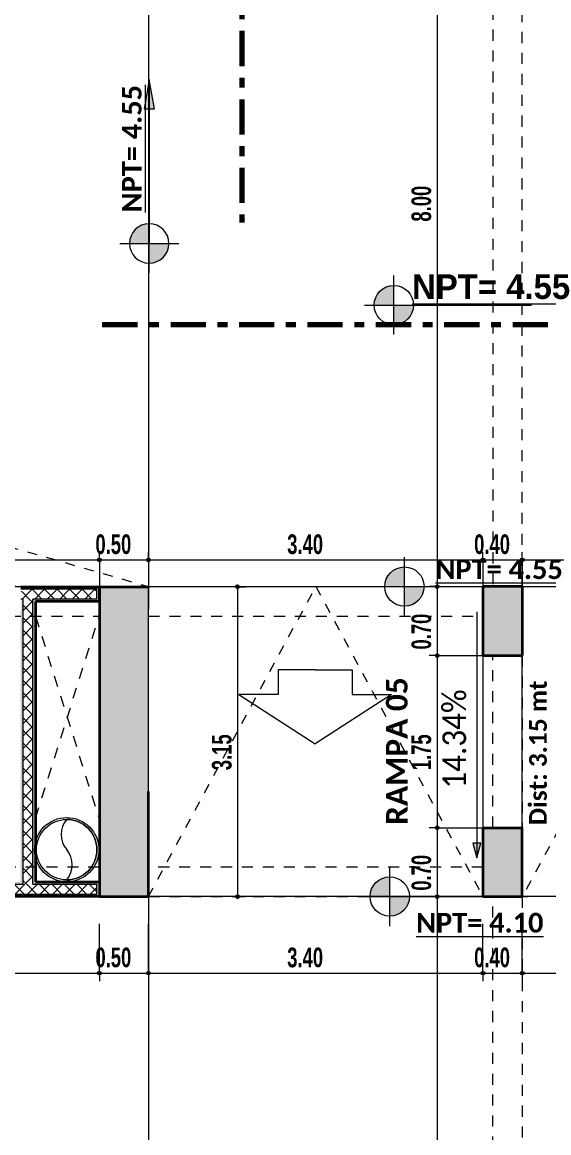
# Model space of a CAD drawing. Header units: metres. Extents: x -144 to 1000, y -717 to 29.
# Drawn here: x 328.71 to 334.07, y -562.83 to -551.54 of the extents above; entities that cross this region are included whole.
import ezdxf

# ---------------------------------------------------------------- set-up
doc = ezdxf.new("R2010")
doc.units = ezdxf.units.M
for name, pattern in [('Basculante', [0.11625, 0.075, -0.04125]), ('basculante modificado', [0.18, 0.1125, -0.0675]), ('Dash Dot 3_16_', [0.595313, 0.357187, -0.119063, 0, -0.119063])]:
    doc.linetypes.add(name, pattern=pattern)
doc.layers.get('0').update_dxf_attribs({"color": 1})
for name, color, linetype, lineweight in [('A-ANNO-DIMS', 1, 'Continuous', 9), ('A-DETL', 1, 'Continuous', 9), ('A-DETL-GENF', 1, 'Continuous', 9), ('A-DETL-THIN', 1, 'Continuous', 9), ('A-FLOR', 2, 'Continuous', 9), ('A-WALL', 4, 'Continuous', 9), ('G-ANNO-DIMS', 1, 'Continuous', 9), ('G-ANNO-SYMB', 1, 'Continuous', 9), ('G-ANNO-TEXT', 2, 'Continuous', 9), ('S-COLS', 7, 'Continuous', 9)]:
    doc.layers.add(name, color=color, linetype=linetype, lineweight=lineweight)
doc.layers.add('A-WALL-PATT', color=7, linetype='Continuous', lineweight=35, true_color=0x9c9c9c)
doc.styles.add('Britannic Bold_B', font='', dxfattribs={"width": 0.7})
doc.styles.add('Britannic Bold_B_3', font='', dxfattribs={"width": 0.7})
doc.styles.add('Calibri', font='calibri.ttf', dxfattribs={"width": 0.9, "height": 0.24})
doc.styles.add('Calibri_B', font='calibrib.ttf', dxfattribs={"height": 0.165})
doc.styles.add('Calibri_B_1', font='calibrib.ttf', dxfattribs={"height": 0.135})
doc.styles.add('Calibri_B_2', font='calibrib.ttf', dxfattribs={"height": 0.135})
doc.styles.get('Britannic Bold_B').set_extended_font_data('Britannic Bold', bold=True)
doc.styles.get('Britannic Bold_B_3').set_extended_font_data('Britannic Bold', bold=True)

# ---------------------------------------------------------------- blocks, each defined once
blk = doc.blocks.new('R')
at = {"layer": 'A-ANNO-DIMS', "lineweight": 25, "true_color": 0x00592d}
h = blk.add_hatch(color=118, dxfattribs=at)
edge = h.paths.add_edge_path()
edge.add_arc((323.268, -494.037), 0.015, 0, 360)
h = blk.add_hatch(color=118, dxfattribs=at)
edge = h.paths.add_edge_path()
edge.add_arc((323.268, -494.037), 0.015, 0, 360)
h = blk.add_hatch(color=118, dxfattribs=at)
edge = h.paths.add_edge_path()
edge.add_arc((323.768, -494.037), 0.015, 0, 360)
h = blk.add_hatch(color=118, dxfattribs=at)
edge = h.paths.add_edge_path()
edge.add_arc((323.768, -494.037), 0.015, 0, 360)
h = blk.add_hatch(color=118, dxfattribs=at)
edge = h.paths.add_edge_path()
edge.add_arc((327.168, -494.037), 0.015, 0, 360)
h = blk.add_hatch(color=118, dxfattribs=at)
edge = h.paths.add_edge_path()
edge.add_arc((327.168, -494.037), 0.015, 0, 360)
h = blk.add_hatch(color=118, dxfattribs=at)
edge = h.paths.add_edge_path()
edge.add_arc((327.568, -494.037), 0.015, 0, 360)
h = blk.add_hatch(color=118, dxfattribs=at)
edge = h.paths.add_edge_path()
edge.add_arc((327.568, -494.037), 0.015, 0, 360)
h = blk.add_hatch(color=118, dxfattribs=at)
edge = h.paths.add_edge_path()
edge.add_arc((324.672, -494.309), 0.015, 0, 360)
h = blk.add_hatch(color=118, dxfattribs=at)
edge = h.paths.add_edge_path()
edge.add_arc((326.701, -494.308), 0.015, 0, 360)
h = blk.add_hatch(color=118, dxfattribs=at)
edge = h.paths.add_edge_path()
edge.add_arc((326.701, -494.308), 0.015, 0, 360)
h = blk.add_hatch(color=118, dxfattribs=at)
edge = h.paths.add_edge_path()
edge.add_arc((326.701, -495.009), 0.015, 0, 360)
h = blk.add_hatch(color=118, dxfattribs=at)
edge = h.paths.add_edge_path()
edge.add_arc((326.701, -495.009), 0.015, 0, 360)
h = blk.add_hatch(color=118, dxfattribs=at)
edge = h.paths.add_edge_path()
edge.add_arc((326.701, -496.759), 0.015, 0, 360)
h = blk.add_hatch(color=118, dxfattribs=at)
edge = h.paths.add_edge_path()
edge.add_arc((326.701, -496.759), 0.015, 0, 360)
h = blk.add_hatch(color=118, dxfattribs=at)
edge = h.paths.add_edge_path()
edge.add_arc((324.672, -497.459), 0.015, 0, 360)
h = blk.add_hatch(color=118, dxfattribs=at)
edge = h.paths.add_edge_path()
edge.add_arc((326.701, -497.459), 0.015, 0, 360)
h = blk.add_hatch(color=118, dxfattribs=at)
edge = h.paths.add_edge_path()
edge.add_arc((326.701, -497.459), 0.015, 0, 360)
h = blk.add_hatch(color=118, dxfattribs=at)
edge = h.paths.add_edge_path()
edge.add_arc((323.268, -498.237), 0.015, 0, 360)
h = blk.add_hatch(color=118, dxfattribs=at)
edge = h.paths.add_edge_path()
edge.add_arc((323.268, -498.237), 0.015, 0, 360)
h = blk.add_hatch(color=118, dxfattribs=at)
edge = h.paths.add_edge_path()
edge.add_arc((323.768, -498.237), 0.015, 0, 360)
h = blk.add_hatch(color=118, dxfattribs=at)
edge = h.paths.add_edge_path()
edge.add_arc((323.768, -498.237), 0.015, 0, 360)
h = blk.add_hatch(color=118, dxfattribs=at)
edge = h.paths.add_edge_path()
edge.add_arc((327.168, -498.237), 0.015, 0, 360)
h = blk.add_hatch(color=118, dxfattribs=at)
edge = h.paths.add_edge_path()
edge.add_arc((327.168, -498.237), 0.015, 0, 360)
h = blk.add_hatch(color=118, dxfattribs=at)
edge = h.paths.add_edge_path()
edge.add_arc((327.568, -498.237), 0.015, 0, 360)
h = blk.add_hatch(color=118, dxfattribs=at)
edge = h.paths.add_edge_path()
edge.add_arc((327.568, -498.237), 0.015, 0, 360)
at = {"layer": 'A-WALL-PATT', "true_color": 0x747474}
h = blk.add_hatch(color=8, dxfattribs=at)
h.paths.add_polyline_path([(323.243, -494.434), (323.268, -494.433), (323.268, -494.309), (322.468, -494.309), (322.468, -494.314), (322.475, -494.314), (322.475, -494.334), (323.243, -494.334)])
h.paths.add_polyline_path([(317.468, -494.434), (317.493, -494.434), (317.493, -494.334), (321.423, -494.334), (321.423, -494.314), (321.468, -494.314), (321.468, -494.309), (317.468, -494.309), (317.468, -494.335)])
h = blk.add_hatch(color=8, dxfattribs=at)
h.paths.add_polyline_path([(321.237, -494.459), (321.423, -494.459), (321.423, -494.434), (317.468, -494.434), (317.468, -494.459), (320.084, -494.459)])
h.paths.add_polyline_path([(322.618, -494.459), (323.268, -494.459), (323.268, -494.434), (322.593, -494.434), (322.593, -494.459)])
h.paths.add_polyline_path([(322.493, -494.459), (322.493, -494.434), (322.475, -494.434), (322.475, -494.459)])
for points in [[(322.493, -497.309), (322.493, -494.459), (322.475, -494.459), (322.475, -494.554), (322.468, -494.554), (322.468, -497.309)], [(322.618, -497.309), (322.618, -494.459), (322.593, -494.459), (322.593, -497.309)], [(321.749, -497.459), (323.268, -497.458), (323.268, -497.334), (323.243, -497.334), (323.243, -497.434), (317.493, -497.434), (317.493, -497.334), (317.468, -497.334), (317.468, -497.459), (319.539, -497.459)]]:
    blk.add_hatch(color=8, dxfattribs=at).paths.add_polyline_path(points)
h = blk.add_hatch(color=8, dxfattribs=at)
h.paths.add_polyline_path([(317.468, -497.334), (322.493, -497.334), (322.493, -497.309), (317.468, -497.309)])
h.paths.add_polyline_path([(322.618, -497.334), (323.268, -497.334), (323.268, -497.309), (322.593, -497.309), (322.593, -497.334)])
at = {"layer": 'G-ANNO-DIMS', "true_color": 0x0000ff}
blk.add_hatch(color=5, dxfattribs=at).paths.add_polyline_path([(323.775, -489.152), (323.722, -489.452), (323.828, -489.452)])
at = {"layer": 'G-ANNO-DIMS', "extrusion": (0, 0, -1)}
h = blk.add_hatch(color=256, dxfattribs=at)
edge = h.paths.add_edge_path()
edge.add_line((-323.775, -490.82), (-323.775, -490.62))
edge.add_arc((-323.775, -490.82), 0.2, 360, 450, ccw=False)
edge.add_line((-323.575, -490.82), (-323.775, -490.82))
h = blk.add_hatch(color=256, dxfattribs=at)
edge = h.paths.add_edge_path()
edge.add_line((-323.775, -490.82), (-323.775, -491.02))
edge.add_arc((-323.775, -490.82), 0.2, 180, 270, ccw=False)
edge.add_line((-323.975, -490.82), (-323.775, -490.82))
at = {"layer": 'G-ANNO-DIMS'}
h = blk.add_hatch(color=256, dxfattribs=at)
edge = h.paths.add_edge_path()
edge.add_line((326.262, -491.446), (326.062, -491.446))
edge.add_arc((326.262, -491.446), 0.2, 90, 180, ccw=False)
edge.add_line((326.262, -491.246), (326.262, -491.446))
h = blk.add_hatch(color=256, dxfattribs=at)
edge = h.paths.add_edge_path()
edge.add_line((326.262, -491.446), (326.462, -491.446))
edge.add_arc((326.262, -491.446), 0.2, 270, 360, ccw=False)
edge.add_line((326.262, -491.646), (326.262, -491.446))
h = blk.add_hatch(color=256, dxfattribs=at)
edge = h.paths.add_edge_path()
edge.add_line((326.369, -494.308), (326.169, -494.308))
edge.add_arc((326.369, -494.308), 0.2, 90, 180, ccw=False)
edge.add_line((326.369, -494.108), (326.369, -494.308))
h = blk.add_hatch(color=256, dxfattribs=at)
edge = h.paths.add_edge_path()
edge.add_line((326.369, -494.308), (326.569, -494.308))
edge.add_arc((326.369, -494.308), 0.2, 270, 360, ccw=False)
edge.add_line((326.369, -494.508), (326.369, -494.308))
blk.add_hatch(color=256, dxfattribs=at).paths.add_polyline_path([(327.105, -497.065), (327.145, -496.915), (327.065, -496.915)])
h = blk.add_hatch(color=256, dxfattribs=at)
edge = h.paths.add_edge_path()
edge.add_line((326.22, -497.458), (326.02, -497.458))
edge.add_arc((326.22, -497.458), 0.2, 90, 180, ccw=False)
edge.add_line((326.22, -497.258), (326.22, -497.458))
h = blk.add_hatch(color=256, dxfattribs=at)
edge = h.paths.add_edge_path()
edge.add_line((326.22, -497.458), (326.42, -497.458))
edge.add_arc((326.22, -497.458), 0.2, 270, 360, ccw=False)
edge.add_line((326.22, -497.658), (326.22, -497.458))
at = {"layer": 'S-COLS', "true_color": 0x5b5b5b}
h = blk.add_hatch(color=251, dxfattribs=at)
h.paths.add_polyline_path([(327.568, -505.159), (327.568, -504.259), (327.068, -504.259), (327.068, -505.159)])
h.paths.add_polyline_path([(327.168, -497.459), (327.568, -497.458), (327.568, -496.759), (327.168, -496.759), (327.168, -497.458)])
h.paths.add_polyline_path([(313.168, -497.459), (313.371, -497.458), (313.371, -494.309), (313.168, -494.309), (313.168, -497.459)])
h.paths.add_polyline_path([(309.768, -497.459), (309.768, -496.759), (309.268, -496.759), (309.268, -497.459)])
h.paths.add_polyline_path([(309.768, -495.009), (309.768, -494.308), (309.268, -494.308), (309.268, -495.009)])
h.paths.add_polyline_path([(327.168, -495.009), (327.568, -495.009), (327.568, -494.308), (327.168, -494.308)])
h.paths.add_polyline_path([(327.568, -486.309), (327.568, -485.409), (327.068, -485.409), (327.068, -486.309), (327.498, -486.309)])
h.paths.add_polyline_path([(317.468, -486.309), (317.468, -485.409), (316.968, -485.409), (316.968, -486.309), (317.33, -486.309)])
h.paths.add_polyline_path([(310.368, -485.709), (310.368, -485.209), (309.468, -485.209), (309.468, -485.709)])
h = blk.add_hatch(color=251, dxfattribs=at)
h.paths.add_polyline_path([(309.768, -505.159), (309.768, -504.259), (309.268, -504.259), (309.268, -505.159)])
h.paths.add_polyline_path([(316.968, -505.159), (317.468, -505.159), (317.468, -504.259), (316.968, -504.259), (316.968, -505.009)])
h.paths.add_polyline_path([(315.12, -497.459), (315.168, -497.458), (315.168, -496.959), (313.468, -496.959), (313.468, -494.809), (315.168, -494.809), (315.168, -494.309), (313.371, -494.309), (313.371, -497.459)])
h.paths.add_polyline_path([(323.767, -497.459), (323.768, -497.458), (323.768, -494.309), (323.268, -494.309), (323.268, -497.459), (323.767, -497.459)])
h.paths.add_polyline_path([(316.968, -497.459), (317.468, -497.458), (317.468, -496.559), (316.968, -496.559), (316.968, -497.458)])
h.paths.add_polyline_path([(317.33, -495.209), (317.468, -495.209), (317.468, -494.309), (316.968, -494.309), (316.968, -495.209)])
at = {"layer": 'A-ANNO-DIMS', "color": 118, "true_color": 0x00592d}
for p, q in [((326.701, -486.309), (326.701, -494.308)), ((323.268, -494.037), (323.268, -493.957)), ((323.268, -494.037), (323.268, -493.957)), ((323.768, -494.037), (323.768, -493.957)), ((323.768, -494.037), (323.768, -493.957)), ((327.168, -494.037), (327.168, -493.957)), ((327.168, -494.037), (327.168, -493.957)), ((327.568, -494.037), (327.568, -493.957)), ((327.568, -494.037), (327.568, -493.957)), ((317.468, -494.037), (323.268, -494.037)), ((323.268, -494.037), (323.268, -494.537)), ((323.268, -494.037), (323.768, -494.037)), ((323.268, -494.037), (323.268, -494.537)), ((323.768, -494.037), (323.768, -494.537)), ((323.768, -494.037), (327.168, -494.037)), ((323.768, -494.037), (323.768, -494.537)), ((327.168, -494.037), (327.168, -494.537)), ((327.168, -494.037), (327.568, -494.037)), ((327.168, -494.037), (327.168, -494.537)), ((327.568, -494.037), (327.568, -494.537)), ((327.568, -494.037), (330.709, -494.037)), ((327.568, -494.037), (327.568, -494.537)), ((324.672, -494.309), (324.172, -494.309)), ((324.672, -494.309), (324.672, -497.459)), ((324.672, -494.309), (324.752, -494.309)), ((326.701, -494.308), (326.621, -494.308)), ((326.701, -494.308), (326.621, -494.308)), ((326.701, -494.308), (327.201, -494.308)), ((326.701, -494.308), (326.701, -495.009)), ((326.701, -494.308), (327.201, -494.308)), ((326.701, -495.009), (326.621, -495.009)), ((326.701, -495.009), (326.621, -495.009)), ((326.701, -495.009), (327.201, -495.009)), ((326.701, -495.009), (326.701, -496.759)), ((326.701, -495.009), (327.201, -495.009)), ((326.701, -496.759), (326.621, -496.759)), ((326.701, -496.759), (326.621, -496.759)), ((326.701, -496.759), (327.201, -496.759)), ((326.701, -496.759), (326.701, -497.459)), ((326.701, -496.759), (327.201, -496.759)), ((324.672, -497.459), (324.172, -497.459)), ((324.672, -497.459), (324.752, -497.459)), ((326.701, -497.459), (326.621, -497.459)), ((326.701, -497.459), (326.621, -497.459)), ((326.701, -497.459), (327.201, -497.459)), ((326.701, -497.459), (326.701, -504.259)), ((326.701, -497.459), (327.201, -497.459)), ((323.268, -498.237), (323.268, -497.737)), ((323.268, -498.237), (323.268, -497.737)), ((323.768, -498.237), (323.768, -497.737)), ((323.768, -498.237), (323.768, -497.737)), ((327.168, -498.237), (327.168, -497.737)), ((327.168, -498.237), (327.168, -497.737)), ((327.568, -498.237), (327.568, -497.737)), ((327.568, -498.237), (327.568, -497.737)), ((317.468, -498.237), (323.268, -498.237)), ((323.268, -498.237), (323.268, -498.317)), ((323.268, -498.237), (323.768, -498.237)), ((323.268, -498.237), (323.268, -498.317)), ((323.768, -498.237), (323.768, -498.317)), ((323.768, -498.237), (327.168, -498.237)), ((323.768, -498.237), (323.768, -498.317)), ((327.168, -498.237), (327.168, -498.317)), ((327.168, -498.237), (327.568, -498.237)), ((327.168, -498.237), (327.168, -498.317)), ((327.568, -498.237), (327.568, -498.317)), ((327.568, -498.237), (330.517, -498.237)), ((327.568, -498.237), (327.568, -498.317))]:
    blk.add_line(p, q, dxfattribs=at)
at = {"layer": 'A-ANNO-DIMS', "color": 118, "lineweight": 25, "true_color": 0x00592d}
for centre in [(323.268, -494.037), (323.268, -494.037), (323.768, -494.037), (323.768, -494.037), (327.168, -494.037), (327.168, -494.037), (327.568, -494.037), (327.568, -494.037), (324.672, -494.309), (326.701, -494.308), (326.701, -494.308), (326.701, -495.009), (326.701, -495.009), (326.701, -496.759), (326.701, -496.759), (324.672, -497.459), (326.701, -497.459), (326.701, -497.459), (323.268, -498.237), (323.268, -498.237), (323.768, -498.237), (323.768, -498.237), (327.168, -498.237), (327.168, -498.237), (327.568, -498.237), (327.568, -498.237)]:
    blk.add_circle(centre, 0.015, dxfattribs=at)
at = {"layer": 'A-DETL', "color": 7, "linetype": 'basculante modificado'}
for p, q in [((327.268, -486.309), (327.268, -494.308)), ((327.568, -494.308), (327.568, -486.309)), ((323.268, -494.308), (317.468, -494.308)), ((327.167, -494.309), (323.768, -494.309)), ((317.468, -494.608), (323.268, -494.608)), ((322.618, -496.659), (323.268, -494.608)), ((322.618, -494.608), (323.268, -496.676)), ((323.768, -494.609), (327.168, -494.609)), ((327.267, -496.757), (327.267, -495.009)), ((327.567, -495.009), (327.567, -496.757)), ((323.268, -497.159), (317.468, -497.159)), ((327.167, -497.159), (323.768, -497.159)), ((317.468, -497.459), (323.268, -497.459)), ((323.768, -497.459), (327.168, -497.459)), ((327.268, -504.259), (327.268, -497.459)), ((327.568, -497.459), (327.568, -504.259))]:
    blk.add_line(p, q, dxfattribs=at)
at = {"layer": 'A-DETL', "color": 9, "linetype": 'Basculante', "true_color": 0xc0c0c0}
for p, q in [((313.117, -491.248), (323.768, -494.308)), ((323.768, -497.459), (325.468, -494.308)), ((325.468, -494.308), (327.168, -497.458)), ((329.268, -494.308), (327.568, -497.458))]:
    blk.add_line(p, q, dxfattribs=at)
at = {"layer": 'A-DETL-GENF'}
for p, q in [((325.462, -495.155), (325.087, -495.155)), ((325.087, -495.155), (325.087, -495.405)), ((325.462, -495.155), (325.837, -495.155)), ((325.837, -495.155), (325.837, -495.405)), ((325.087, -495.405), (324.687, -495.405)), ((324.687, -495.405), (325.462, -495.905)), ((326.237, -495.405), (325.462, -495.905)), ((325.837, -495.405), (326.237, -495.405))]:
    blk.add_line(p, q, dxfattribs=at)
at = {"layer": 'A-DETL-THIN'}
for p, q in [((327.168, -495.009), (327.168, -496.759)), ((327.568, -495.009), (327.168, -495.009)), ((327.568, -496.759), (327.568, -495.009)), ((327.168, -496.759), (327.568, -496.759))]:
    blk.add_line(p, q, dxfattribs=at)
for radius in [0.327, 0.307]:
    blk.add_circle((322.936, -496.982), radius, dxfattribs=at)
for centre, radius, start, end in [((323.12, -496.828), 0.24, 140.181, 219.819), ((322.936, -496.982), 0.307, 270, 90), ((322.752, -497.135), 0.24, 320.181, 39.819)]:
    blk.add_arc(centre, radius, start, end, dxfattribs=at)
at = {"layer": 'A-FLOR'}
for p, q in [((323.768, -484.191), (323.768, -494.308)), ((309.768, -494.308), (327.168, -494.308)), ((323.768, -496.389), (323.768, -494.308)), ((327.568, -494.308), (330.611, -494.308)), ((327.168, -497.458), (323.768, -497.458)), ((323.768, -497.459), (323.768, -507.574)), ((330.517, -497.458), (327.568, -497.458))]:
    blk.add_line(p, q, dxfattribs=at)
at = {"layer": 'A-WALL', "lineweight": 35}
for p, q in [((322.468, -494.309), (323.268, -494.309)), ((323.268, -494.459), (323.268, -494.309)), ((323.268, -494.459), (322.618, -494.459)), ((322.618, -494.459), (322.618, -497.309)), ((322.618, -497.309), (323.268, -497.309)), ((323.268, -497.309), (323.268, -497.459)), ((323.268, -497.459), (317.468, -497.459))]:
    blk.add_line(p, q, dxfattribs=at)
at = {"layer": 'A-WALL'}
for p, q in [((323.243, -494.334), (322.468, -494.334)), ((322.493, -494.434), (322.468, -494.434)), ((322.493, -497.334), (322.493, -494.434)), ((323.243, -494.434), (322.593, -494.434)), ((322.593, -497.334), (322.593, -494.434)), ((323.243, -494.434), (323.243, -494.334)), ((317.493, -497.334), (322.493, -497.334)), ((322.593, -497.334), (323.243, -497.334)), ((323.243, -497.434), (323.243, -497.334)), ((317.493, -497.434), (323.243, -497.434))]:
    blk.add_line(p, q, dxfattribs=at)
at = {"layer": 'A-WALL-PATT', "color": 1, "lineweight": 5, "true_color": 0xff0000}
for p, q in [((322.556, -494.434), (322.475, -494.353)), ((322.484, -494.434), (322.584, -494.334)), ((322.593, -494.47), (322.556, -494.434)), ((322.684, -494.434), (322.584, -494.334)), ((322.611, -494.434), (322.711, -494.334)), ((322.811, -494.434), (322.711, -494.334)), ((322.739, -494.434), (322.839, -494.334)), ((322.938, -494.434), (322.838, -494.334)), ((322.866, -494.434), (322.966, -494.334)), ((323.066, -494.434), (322.966, -494.334)), ((322.993, -494.434), (323.093, -494.334)), ((323.193, -494.434), (323.093, -494.334)), ((323.121, -494.434), (323.221, -494.334)), ((323.243, -494.357), (323.22, -494.334)), ((322.493, -494.552), (322.593, -494.452)), ((322.593, -494.598), (322.493, -494.498)), ((322.493, -494.68), (322.593, -494.58)), ((322.593, -494.725), (322.493, -494.625)), ((322.493, -494.807), (322.593, -494.707)), ((322.593, -494.852), (322.493, -494.752)), ((322.493, -494.934), (322.593, -494.834)), ((322.593, -494.98), (322.493, -494.88)), ((322.493, -495.061), (322.593, -494.961)), ((322.593, -495.107), (322.493, -495.007)), ((322.493, -495.189), (322.593, -495.089)), ((322.593, -495.234), (322.493, -495.134)), ((322.493, -495.316), (322.593, -495.216)), ((322.593, -495.361), (322.493, -495.261)), ((322.493, -495.443), (322.593, -495.343)), ((322.593, -495.489), (322.493, -495.389)), ((322.493, -495.571), (322.593, -495.471)), ((322.593, -495.616), (322.493, -495.516)), ((322.493, -495.698), (322.593, -495.598)), ((322.593, -495.743), (322.493, -495.643)), ((322.493, -495.825), (322.593, -495.725)), ((322.593, -495.87), (322.493, -495.77)), ((322.493, -495.952), (322.593, -495.852)), ((322.593, -495.998), (322.493, -495.898)), ((322.493, -496.08), (322.593, -495.98)), ((322.593, -496.125), (322.493, -496.025)), ((322.493, -496.207), (322.593, -496.107)), ((322.593, -496.252), (322.493, -496.152)), ((322.493, -496.334), (322.593, -496.234)), ((322.593, -496.38), (322.493, -496.28)), ((322.493, -496.461), (322.593, -496.361)), ((322.593, -496.507), (322.493, -496.407)), ((322.493, -496.589), (322.593, -496.489)), ((322.593, -496.634), (322.493, -496.534)), ((322.493, -496.716), (322.593, -496.616)), ((322.593, -496.761), (322.493, -496.661)), ((322.493, -496.843), (322.593, -496.743)), ((322.593, -496.889), (322.493, -496.789)), ((322.493, -496.971), (322.593, -496.871)), ((322.593, -497.016), (322.493, -496.916)), ((322.493, -497.098), (322.593, -496.998)), ((322.593, -497.143), (322.493, -497.043)), ((322.493, -497.225), (322.593, -497.125)), ((322.593, -497.271), (322.493, -497.171)), ((322.512, -497.334), (322.593, -497.252)), ((322.502, -497.434), (322.402, -497.334)), ((322.412, -497.434), (322.512, -497.334)), ((322.529, -497.334), (322.493, -497.298)), ((322.629, -497.434), (322.529, -497.334)), ((322.539, -497.434), (322.639, -497.334)), ((322.756, -497.434), (322.656, -497.334)), ((322.666, -497.434), (322.766, -497.334)), ((322.884, -497.434), (322.784, -497.334)), ((322.794, -497.434), (322.894, -497.334)), ((323.011, -497.434), (322.911, -497.334)), ((322.921, -497.434), (323.021, -497.334)), ((323.138, -497.434), (323.038, -497.334)), ((323.048, -497.434), (323.148, -497.334)), ((323.243, -497.411), (323.165, -497.334)), ((323.175, -497.434), (323.243, -497.366))]:
    blk.add_line(p, q, dxfattribs=at)
at = {"layer": 'G-ANNO-DIMS', "color": 5, "true_color": 0x0000ff}
for p, q in [((323.775, -489.152), (323.722, -489.452)), ((323.828, -489.452), (323.775, -489.152)), ((323.775, -489.152), (323.775, -490.82)), ((323.722, -489.452), (323.828, -489.452))]:
    blk.add_line(p, q, dxfattribs=at)
at = {"layer": 'G-ANNO-DIMS', "extrusion": (0, 0, -1)}
for p, q in [((323.775, -491.12), (323.775, -489.42)), ((323.475, -490.82), (324.075, -490.82))]:
    blk.add_line(p, q, dxfattribs=at)
at = {"layer": 'G-ANNO-DIMS'}
for p, q in [((326.262, -491.746), (326.262, -491.146)), ((325.962, -491.446), (327.662, -491.446)), ((326.369, -494.608), (326.369, -494.008)), ((326.069, -494.308), (327.769, -494.308)), ((327.105, -494.565), (327.105, -497.065)), ((327.145, -496.915), (327.065, -496.915)), ((327.065, -496.915), (327.105, -497.065)), ((327.105, -497.065), (327.145, -496.915)), ((326.22, -497.758), (326.22, -497.158)), ((325.92, -497.458), (327.62, -497.458))]:
    blk.add_line(p, q, dxfattribs=at)
at = {"layer": 'G-ANNO-DIMS', "extrusion": (0, 0, -1)}
blk.add_circle((-323.775, -490.82), 0.2, dxfattribs=at)
at = {"layer": 'G-ANNO-DIMS'}
for centre in [(326.262, -491.446), (326.369, -494.308), (326.22, -497.458)]:
    blk.add_circle(centre, 0.2, dxfattribs=at)
at = {"layer": 'G-ANNO-SYMB', "linetype": 'Dash Dot 3_16_', "lineweight": 70}
for p, q in [((324.716, -480.316), (324.716, -490.608)), ((323.298, -491.643), (332.993, -491.643))]:
    blk.add_line(p, q, dxfattribs=at)
at = {"layer": 'S-COLS', "lineweight": 35}
for p, q in [((323.268, -494.309), (323.268, -497.459)), ((323.268, -494.309), (323.768, -494.309)), ((327.568, -494.308), (327.168, -494.308)), ((327.168, -494.308), (327.168, -495.009)), ((327.568, -494.308), (327.568, -495.009)), ((327.168, -495.009), (327.568, -495.009)), ((323.768, -497.459), (323.768, -496.389)), ((327.168, -496.759), (327.168, -497.459)), ((327.168, -496.759), (327.568, -496.759)), ((327.568, -497.459), (327.568, -496.759)), ((323.268, -497.459), (323.768, -497.459)), ((327.168, -497.459), (327.568, -497.459))]:
    blk.add_line(p, q, dxfattribs=at)
at = {"layer": 'A-ANNO-DIMS', "color": 118, "true_color": 0x00592d, "char_height": 0.2, "width": 0.69614, "attachment_point": 1, "rotation": 90, "line_spacing_factor": 1.000203, "style": 'Britannic Bold_B_3'}
for s, insert in [('8.00', (326.441, -490.598)), ('0.70', (326.441, -494.948)), ('3.15', (324.412, -496.174)), ('1.75', (326.441, -496.174)), ('0.70', (326.441, -497.399))]:
    blk.add_mtext(s, dxfattribs=dict(at, insert=insert))
at = {"layer": 'A-ANNO-DIMS', "color": 118, "true_color": 0x00592d, "char_height": 0.2, "width": 0.69614, "attachment_point": 1, "line_spacing_factor": 1.000203, "style": 'Britannic Bold_B_3'}
for s, insert in [('0.50', (323.228, -493.777)), ('3.40', (325.178, -493.777)), ('0.40', (327.078, -493.777)), ('0.50', (323.228, -497.977)), ('3.40', (325.178, -497.977)), ('0.40', (327.078, -497.977))]:
    blk.add_mtext(s, dxfattribs=dict(at, insert=insert))
at = {"layer": 'G-ANNO-DIMS', "color": 5, "true_color": 0x0000ff, "style": 'Calibri_B_1'}
blk.add_text('%%UNPT= 4.55', height=0.2, rotation=90, dxfattribs=at).set_placement((323.697, -490.504))
at = {"layer": 'G-ANNO-DIMS', "style": 'Britannic Bold_B'}
blk.add_text('%%UNPT= 4.55', height=0.25, dxfattribs=at).set_placement((326.447, -491.384))
at = {"layer": 'G-ANNO-DIMS', "color": 5, "true_color": 0x0000ff, "style": 'Calibri_B_1'}
for s, p in [('%%UNPT= 4.55', (326.685, -494.231)), ('%%UNPT= 4.10', (326.488, -497.824))]:
    blk.add_text(s, height=0.2, dxfattribs=at).set_placement(p)
at = {"layer": 'G-ANNO-DIMS', "style": 'Calibri', "width": 0.9}
blk.add_text('14.34%%%', height=0.24, rotation=90, dxfattribs=at).set_placement((326.996, -496.361))
at = {"layer": 'G-ANNO-TEXT'}
for s, height, style, p in [('RAMPA 05', 0.22, 'Calibri_B', (326.401, -496.73)), ('Dist: 3.15 mt', 0.18, 'Calibri_B_2', (327.817, -496.733))]:
    blk.add_text(s, height=height, rotation=90, dxfattribs=dict(at, style=style)).set_placement(p)

msp = doc.modelspace()

# ---------------------------------------------------------------- block references
at = {"color": 3}
msp.add_blockref('R', (6.229, -62.967), dxfattribs=at)

doc.saveas('drawing.dxf')
